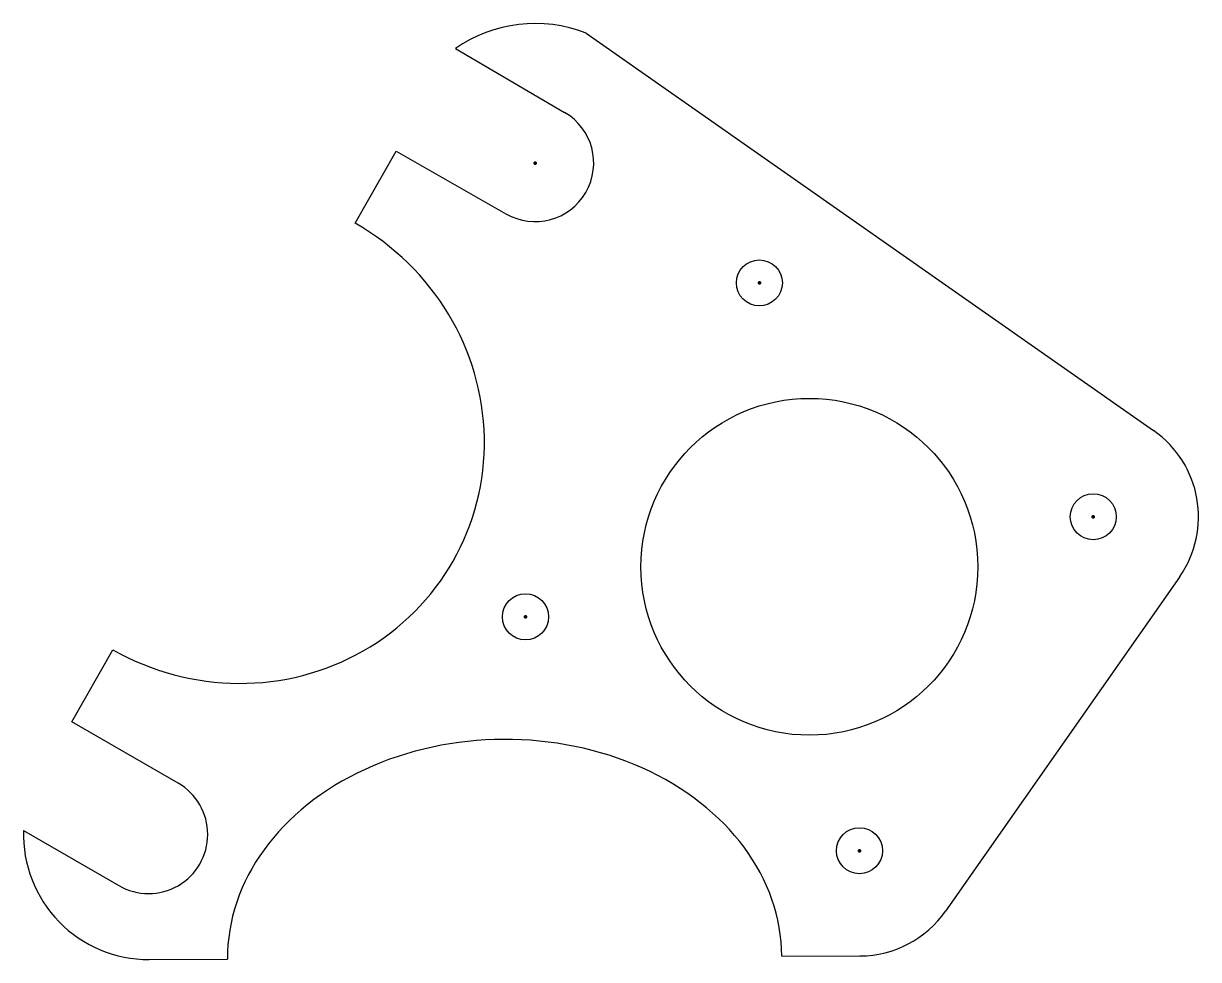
# Model space of a CAD drawing. Header units: millimetres. Extents: x 50.2 to 139.6, y 35.6 to 106.8.
import ezdxf

# ---------------------------------------------------------------- set-up
doc = ezdxf.new("R2010")
doc.units = ezdxf.units.MM
doc.header["$PDSIZE"] = -1
doc.layers.add('DRILL_3MM', color=179, linetype='Continuous', lineweight=100)
doc.layers.add('MODEL', color=4, linetype='Continuous')
doc.layers.add('OUTSIDE', color=2, linetype='Continuous')

msp = doc.modelspace()

# ---------------------------------------------------------------- linework, layer by layer
at = {"layer": 'DRILL_3MM'}
for p in [(89.13, 96.154), (106.175, 87.042), (131.566, 69.26), (88.395, 61.649), (113.787, 43.866)]:
    msp.add_point(p, dxfattribs=at)
at = {"layer": 'MODEL'}
for p, q in [((75.44, 91.575), (78.555, 97.056)), ((107.879, 35.836), (113.827, 35.866))]:
    msp.add_line(p, q, dxfattribs=at)
for centre, major_axis, ratio, start_param, end_param in [((66.226, 75.363), (16.666, -9.472), 0.972777, 4.712389, 7.853982), ((86.805, 35.73), (21.074, 0.107), 0.787698, 0, 3.141593)]:
    msp.add_ellipse(centre, major_axis=major_axis, ratio=ratio, start_param=start_param, end_param=end_param, dxfattribs=at)
at = {"layer": 'OUTSIDE'}
for p, q in [((92.999, 106.036), (136.155, 75.813)), ((83.061, 104.86), (91.356, 100.009)), ((78.555, 97.056), (86.904, 92.298)), ((138.119, 64.671), (120.34, 39.278)), ((53.897, 53.67), (57.012, 59.151)), ((61.985, 49), (53.897, 53.67)), ((50.229, 45.396), (57.481, 41.208)), ((59.783, 35.593), (65.731, 35.623))]:
    msp.add_line(p, q, dxfattribs=at)
for centre, radius in [((106.175, 87.042), 1.75), ((109.981, 65.454), 12.806), ((131.566, 69.26), 1.75), ((88.395, 61.649), 1.75), ((113.787, 43.866), 1.75)]:
    msp.add_circle(centre, radius, dxfattribs=at)
for centre, radius, start, end in [((89.13, 96.154), 10.613, 68.61437, 124.87812), ((89.13, 96.154), 4.452, 240.00587, 59.99267), ((131.566, 69.26), 8, 325.00173, 54.99504), ((59.735, 45.104), 4.5, 239.94628, 59.99629), ((59.735, 45.104), 9.511, 178.24109, 270.28981), ((113.787, 43.866), 8, 270.28981, 325.00173)]:
    msp.add_arc(centre, radius, start, end, dxfattribs=at)

doc.saveas('drawing.dxf')
